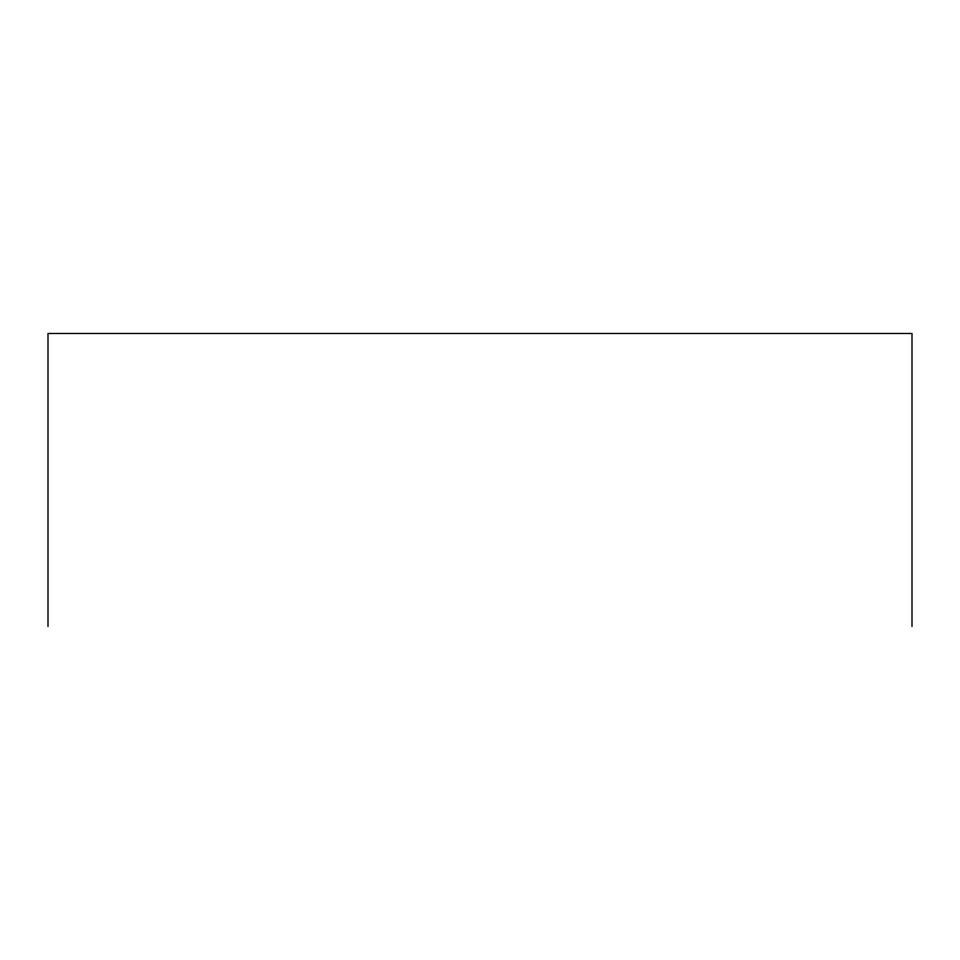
<?xml version="1.0" encoding="UTF-8"?>
<svg xmlns="http://www.w3.org/2000/svg" width="960" height="960" viewBox="0 0 960 960"><rect width="100%" height="100%" fill="white"/><g stroke="black" fill="none" stroke-linecap="round" stroke-linejoin="round"><path stroke-width="1.44" d="M912 626.52L912 333.48L48 333.48L48 626.52"/></g></svg>
